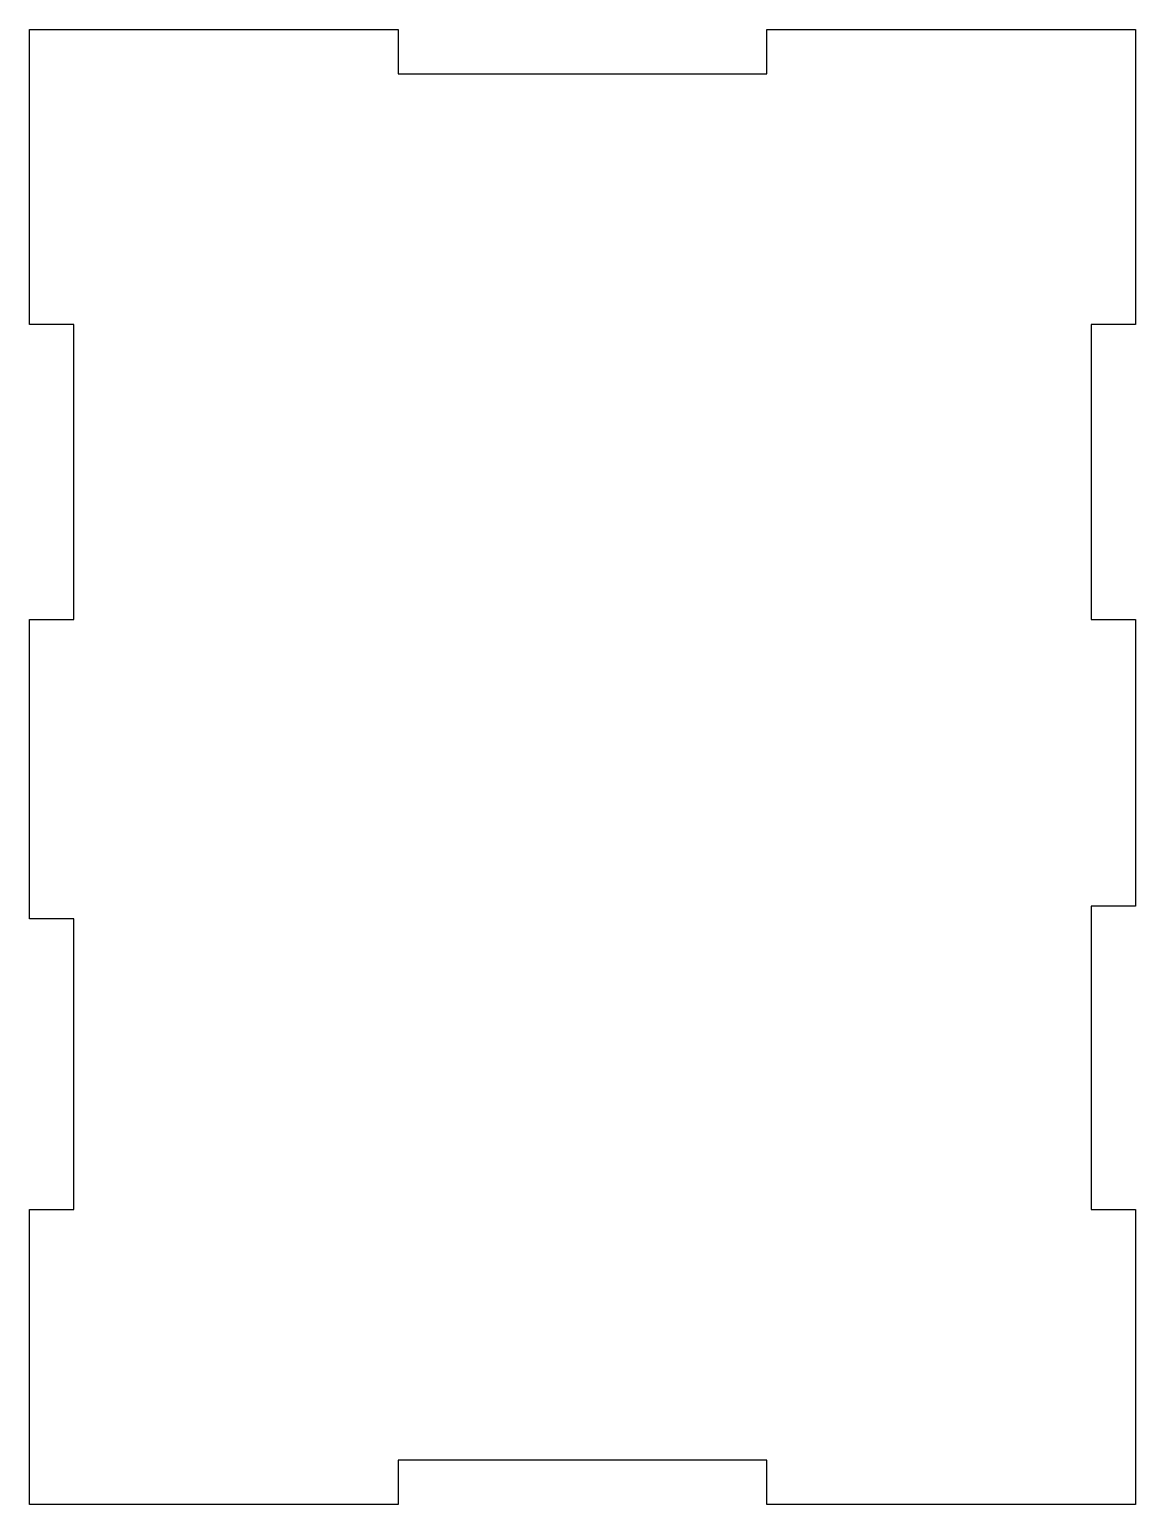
# Model space of a CAD drawing. Header units: millimetres. Extents: x -38 to 38, y 0 to 100.
import ezdxf

# ---------------------------------------------------------------- set-up
doc = ezdxf.new("R2010")
doc.units = ezdxf.units.MM
doc.layers.get('0').update_dxf_attribs({"linetype": 'CONTINUOUS'})

msp = doc.modelspace()

# ---------------------------------------------------------------- linework, layer by layer
msp.add_lwpolyline([(12.5, 97), (12.5, 100), (37.5, 100), (37.5, 80), (34.5, 80), (34.5, 60), (37.5, 60), (37.5, 40.56), (34.5, 40.56), (34.5, 20), (37.5, 20), (37.5, 0), (12.5, 0), (12.5, 3), (-12.5, 3), (-12.5, 0), (-37.5, 0), (-37.5, 20), (-34.5, 20), (-34.5, 39.71), (-37.5, 39.71), (-37.5, 60), (-34.5, 60), (-34.5, 80), (-37.5, 80), (-37.5, 100), (-12.5, 100), (-12.5, 97)], close=True)

doc.saveas('drawing.dxf')
